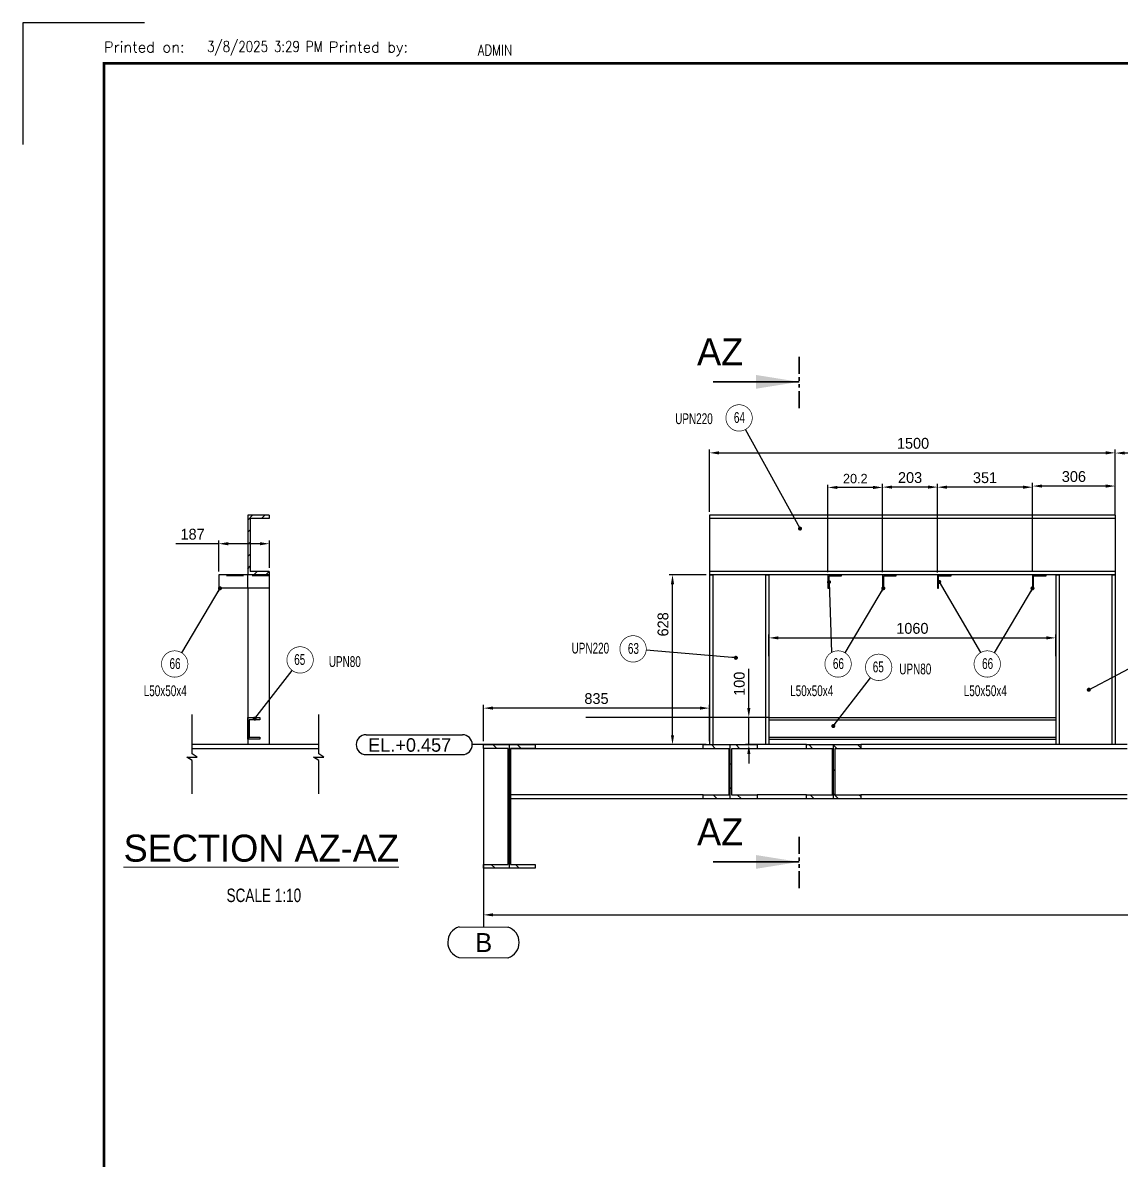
# Model space of a CAD drawing. Header units: millimetres. Extents: x 0 to 16187, y -20471 to 6290.
# Drawn here: x 12311.2 to 12717.2, y 5501 to 5921.5 of the extents above; entities that cross this region are included whole.
import ezdxf
from ezdxf.enums import TextEntityAlignment as Align

# ---------------------------------------------------------------- set-up
doc = ezdxf.new("R2010")
doc.units = ezdxf.units.MM
doc.header["$PDSIZE"] = -1
doc.linetypes.add('HIDDEN', pattern=[9.525, 6.35, -3.175])
doc.linetypes.add('PHANTOM', pattern=[12.7, 6.35, -1.27, 1.27, -1.27, 1.27, -1.27])
doc.layers.add('BORDER1', color=3, linetype='Continuous')
doc.layers.add('BORDER2', color=7, linetype='Continuous')
doc.styles.add('ROMANC', font='ROMANC', dxfattribs={"height": 5})
doc.styles.add('ROMAND-1', font='ic-romand.shx')
doc.styles.add('ROMANS', font='ROMANS.shx', dxfattribs={"width": 0.8})
doc.styles.add('ROMANT', font='ROMANT', dxfattribs={"height": 4})
doc.styles.add('SLDTEXTSTYLE0', font='TXT', dxfattribs={"width": 0.75})
doc.styles.add('SLDTEXTSTYLE2', font='TXT', dxfattribs={"width": 0.686449})
doc.dimstyles.new('AM_ISO', dxfattribs={"dimtxt": 3.5, "dimasz": 3.5, "dimexe": 1, "dimexo": 1, "dimgap": 1.5, "dimtad": 1, "dimdsep": 46, "dimtxsty": 'Standard', "dimcen": 0, "dimclrd": 1, "dimclre": 1, "dimclrt": 1, "dimadec": 0, "dimazin": 2, "dimtp": 0.1, "dimtm": 0.1, "dimtfac": 0.71, "dimtdec": 3, "dimtmove": 0, "dimatfit": 3, "dimfxl": 1, "dimlwd": -1, "dimlwe": -1, "dimarcsym": 1})
doc.dimstyles.new('AM_ISO$7', dxfattribs={"dimtxt": 3.5, "dimasz": 3.5, "dimexe": 1, "dimexo": 1, "dimgap": 1.5, "dimtad": 1, "dimtoh": 1, "dimdsep": 46, "dimtxsty": 'Standard', "dimcen": 0, "dimclrd": 1, "dimclre": 1, "dimclrt": 1, "dimadec": 0, "dimazin": 2, "dimtp": 0.1, "dimtm": 0.1, "dimtfac": 0.71, "dimtdec": 3, "dimtmove": 0, "dimatfit": 3, "dimfxl": 1, "dimlwd": -1, "dimlwe": -1, "dimarcsym": 1})
pattern_1 = [(135, (14483.0053, 5731.019), (-4.490128, -4.490128), [])]
pattern_2 = [(45, (-863.098, -21650.2644), (-2.24506403, 2.24506403), [])]

# ---------------------------------------------------------------- blocks, each defined once
blk = doc.blocks.new('*D3320')
at = {"color": 1, "linetype": 'ByBlock'}
for p, q in [((12563.76, 5717.43), (12550.11, 5717.43)), ((12551.36, 5658.13), (12551.36, 5713.93)), ((12563.76, 5654.63), (12550.11, 5654.63))]:
    blk.add_line(p, q, dxfattribs=at)
at = {"color": 1}
for points in [[(12551.94, 5713.93), (12550.77, 5713.93), (12551.36, 5717.43)], [(12550.77, 5658.13), (12551.94, 5658.13), (12551.36, 5654.63)]]:
    blk.add_solid(points, dxfattribs=at)
at = {"layer": 'Defpoints', "color": 0}
for p in [(12551.36, 5717.43), (12565.01, 5717.43), (12565.01, 5654.63)]:
    blk.add_point(p, dxfattribs=at)
at = {"color": 1, "insert": (12547.86, 5699.1), "char_height": 4, "attachment_point": 5, "rotation": 90}
blk.add_mtext('628', dxfattribs=at)
blk = doc.blocks.new('*D3321')
at = {"color": 1, "linetype": 'ByBlock'}
for p, q in [((12481.51, 5655.88), (12481.51, 5669.38)), ((12565.01, 5655.88), (12565.01, 5669.38)), ((12561.51, 5668.13), (12485.01, 5668.13))]:
    blk.add_line(p, q, dxfattribs=at)
at = {"color": 1}
for points in [[(12485.01, 5668.72), (12485.01, 5667.55), (12481.51, 5668.13)], [(12561.51, 5667.55), (12561.51, 5668.72), (12565.01, 5668.13)]]:
    blk.add_solid(points, dxfattribs=at)
at = {"layer": 'Defpoints', "color": 0}
for p in [(12481.51, 5668.13), (12481.51, 5654.63), (12565.01, 5654.63)]:
    blk.add_point(p, dxfattribs=at)
at = {"color": 1, "insert": (12523.26, 5671.63), "char_height": 4, "attachment_point": 5}
blk.add_mtext('835', dxfattribs=at)
blk = doc.blocks.new('*D3322')
at = {"color": 1, "linetype": 'ByBlock'}
for p, q in [((12565.01, 5740.68), (12565.01, 5763.74)), ((12568.51, 5762.49), (12711.51, 5762.49)), ((12715.01, 5740.68), (12715.01, 5763.74))]:
    blk.add_line(p, q, dxfattribs=at)
at = {"color": 1}
for points in [[(12568.51, 5763.08), (12568.51, 5761.91), (12565.01, 5762.49)], [(12711.51, 5761.91), (12711.51, 5763.08), (12715.01, 5762.49)]]:
    blk.add_solid(points, dxfattribs=at)
at = {"layer": 'Defpoints', "color": 0}
for p in [(12715.01, 5762.49), (12565.01, 5739.43), (12715.01, 5739.43)]:
    blk.add_point(p, dxfattribs=at)
at = {"color": 1, "insert": (12640.25, 5765.99), "char_height": 4, "attachment_point": 5}
blk.add_mtext('1500', dxfattribs=at)
blk = doc.blocks.new('*D3323')
at = {"color": 1, "linetype": 'ByBlock'}
for p, q in [((12481.51, 5651.93), (12481.51, 5590.46)), ((13112.91, 5651.93), (13112.91, 5590.46)), ((12485.01, 5591.71), (13109.41, 5591.71))]:
    blk.add_line(p, q, dxfattribs=at)
at = {"color": 1}
for points in [[(12485.01, 5592.29), (12485.01, 5591.13), (12481.51, 5591.71)], [(13109.41, 5591.13), (13109.41, 5592.29), (13112.91, 5591.71)]]:
    blk.add_solid(points, dxfattribs=at)
at = {"layer": 'Defpoints', "color": 0}
for p in [(12481.51, 5653.18), (13112.91, 5653.18), (13112.91, 5591.71)]:
    blk.add_point(p, dxfattribs=at)
at = {"color": 1, "insert": (12797.21, 5595.21), "char_height": 4, "attachment_point": 5}
blk.add_mtext('6314', dxfattribs=at)
blk = doc.blocks.new('A$7E9318A251333')
at = {"color": 1}
blk.add_line((13.2, 77.37), (13.2, 11.43), dxfattribs=at)
at = {"color": 1, "ltscale": 0.2}
blk.add_line((4.15, 11.48), (22.25, 11.39), dxfattribs=at)
at = {"color": 1, "linetype": 'Continuous', "lineweight": 25}
blk.add_line((4.14, 0.09), (22.29, 0.01), dxfattribs=at)
at = {"color": 1, "ltscale": 0.2}
for centre, radius, start, end in [((5.98, 5.79), 5.98, 107.869, 252.0246), ((20.4, 5.69), 5.99, 287.9651, 71.9697)]:
    blk.add_arc(centre, radius, start, end, dxfattribs=at)
at = {"color": 1, "linetype": 'Continuous', "lineweight": 25}
blk.add_text('B', height=7, rotation=359.9537, dxfattribs=at).set_placement((10.17, 2.17))
blk = doc.blocks.new('A$7E9319A1D3A3DF')
at = {"color": 7, "linetype": 'Continuous', "lineweight": 25}
for p, q in [((3.67, 7.35), (39.25, 7.35)), ((3.67, 0), (39.25, 0))]:
    blk.add_line(p, q, dxfattribs=at)
blk.add_line((94.91, 3.67), (42.92, 3.67))
for centre, start, end in [((3.67, 3.67), 90, 270), ((39.25, 3.67), 270, 90)]:
    blk.add_arc(centre, 3.67, start, end, dxfattribs=at)
blk.add_text('EL.+0.457', height=5, dxfattribs=at).set_placement((4.45, 1.05))
blk = doc.blocks.new('*D3379')
at = {"color": 1, "linetype": 'ByBlock'}
for p, q in [((12715.01, 5739.43), (12715.01, 5763.67)), ((13109.41, 5762.42), (12718.51, 5762.42)), ((13112.91, 5655.88), (13112.91, 5763.67))]:
    blk.add_line(p, q, dxfattribs=at)
at = {"color": 1}
for points in [[(12718.51, 5763), (12718.51, 5761.84), (12715.01, 5762.42)], [(13109.41, 5761.84), (13109.41, 5763), (13112.91, 5762.42)]]:
    blk.add_solid(points, dxfattribs=at)
at = {"layer": 'Defpoints', "color": 0}
for p in [(12715.01, 5762.42), (12715.01, 5738.18), (13112.91, 5654.63)]:
    blk.add_point(p, dxfattribs=at)
at = {"color": 1, "insert": (12913.96, 5765.92), "char_height": 4, "attachment_point": 5}
blk.add_mtext('3979', dxfattribs=at)
blk = doc.blocks.new('*D3482')
at = {"color": 1, "linetype": 'ByBlock'}
for p, q in [((12587.01, 5687.28), (12587.01, 5695.34)), ((12590.51, 5694.09), (12689.51, 5694.09)), ((12693.01, 5687.28), (12693.01, 5695.34))]:
    blk.add_line(p, q, dxfattribs=at)
at = {"color": 1}
for points in [[(12590.51, 5694.68), (12590.51, 5693.51), (12587.01, 5694.09)], [(12689.51, 5693.51), (12689.51, 5694.68), (12693.01, 5694.09)]]:
    blk.add_solid(points, dxfattribs=at)
at = {"layer": 'Defpoints', "color": 0}
for p in [(12693.01, 5694.09), (12587.01, 5686.03), (12693.01, 5686.03)]:
    blk.add_point(p, dxfattribs=at)
at = {"color": 1, "insert": (12640.01, 5697.59), "char_height": 4, "attachment_point": 5}
blk.add_mtext('1060', dxfattribs=at)
blk = doc.blocks.new('*U609')
at = {"layer": 'BORDER1', "color": 154, "true_color": 0x1859a9, "const_width": 1}
blk.add_lwpolyline([(1.81, 811), (1144, 811), (1144, 0), (0, 0), (0, 811)], close=True, dxfattribs=at)
at = {"layer": 'BORDER2'}
blk.add_lwpolyline([(15, 826), (-30, 826), (-30, 781)], dxfattribs=at)
at = {"layer": 'BORDER2', "style": 'ROMANS'}
blk.add_text('Printed on:                 Printed by:', height=4, dxfattribs=at).set_placement((0, 815))
at = {"layer": 'BORDER2', "char_height": 4, "attachment_point": 7, "style": 'ROMANS'}
for s, insert in [('3/8/2025 3:29 PM', (38.14, 813.89)), ('ADMIN', (138.14, 813.89))]:
    blk.add_mtext(s, dxfattribs=dict(at, insert=insert))
at = {"layer": 'BORDER2', "flags": 8}
for tag, height, style, p in [('REV-A', 3.24, 'ROMANS', (986.93, 140.25)), ('RE-A', 8.06, 'ROMANT', (1084.63, 7.17))]:
    blk.add_attdef(tag, text='', height=height, dxfattribs=dict(at, style=style)).set_placement(p, align=Align.CENTER)
at = {"layer": 'BORDER2', "style": 'ROMANS', "width": 3.830216}
blk.add_attdef('DATE-A', text='', height=3.24, dxfattribs=at).set_placement((995.51, 140.25), (1008.51, 140.25), align=Align.FIT)
at = {"layer": 'BORDER2'}
for tag, height, style, p in [('DRN-A', 3.24, 'ROMANS', (1018.38, 140.25)), ('CHD-A', 3.24, 'ROMANS', (1032.35, 140.25)), ('APD-A', 3.24, 'ROMANS', (1046.64, 140.25)), ('CONS_CONT_VEND', 4.2, 'ROMANC', (1061.39, 72.83))]:
    blk.add_attdef(tag, text='', height=height, dxfattribs=dict(at, style=style)).set_placement(p, align=Align.CENTER)
at = {"layer": 'BORDER2', "style": 'ROMANS', "width": 0.8}
for tag, p, height in [('1:X', (997.23, 122.55), 3.5), ('LOC', (1042.74, 122.55), 3.5), ('PROJ_NO', (1118.64, 122.55), 3.5), ('CONS_DRG_NO', (1011, 63), 3)]:
    blk.add_attdef(tag, p, '', height=height, dxfattribs=at)
at = {"layer": 'BORDER2', "lineweight": 30, "width": 0.8, "flags": 104}
blk.add_attdef('COMMENTS-A', text='', height=2.2, dxfattribs=at).set_placement((1055.21, 142.07), align=Align.MIDDLE_LEFT)
at = {"layer": 'BORDER2', "style": 'ROMANS', "width": 0.8}
for tag, p in [('PROJECT_TITLE_1', (1061.07, 55.35)), ('PROJECT_TITLE_2', (1061.07, 49.3))]:
    blk.add_attdef(tag, text='', height=3.5, dxfattribs=at).set_placement(p, align=Align.MIDDLE)
at = {"layer": 'BORDER2', "style": 'ROMANT', "width": 0.8}
for tag, p in [('DRG_TITLE_1', (1061.07, 36.31)), ('DRG_TITLE_2', (1061.07, 28.31)), ('DRG_TITLE_3', (1061.07, 20.31))]:
    blk.add_attdef(tag, text='', height=5, dxfattribs=at).set_placement(p, align=Align.CENTER)
at = {"layer": 'BORDER2', "style": 'ROMANT'}
for tag, p in [('AR', (995, 7.17)), ('PA', (1011.74, 7.17)), ('DC', (1028.45, 7.17)), ('TS', (1120.84, 7.17))]:
    blk.add_attdef(tag, p, '', height=8.06, dxfattribs=at)
for tag, p in [('SRNO', (1074.7, 7.17)), ('SH', (1115.8, 7.18))]:
    blk.add_attdef(tag, text='', height=8.06, dxfattribs=at).set_placement(p, align=Align.RIGHT)
at = {"layer": 'BORDER2', "style": 'ROMANS', "flags": 2}
blk.add_attdef('TB_VERSION', text='', height=2, dxfattribs=at).set_placement((1, -1), align=Align.TOP_LEFT)
blk = doc.blocks.new('*D5574')
at = {"color": 1, "linetype": 'ByBlock'}
for p, q in [((12684.41, 5718.68), (12684.41, 5751.47)), ((12711.51, 5750.22), (12687.91, 5750.22)), ((12715.01, 5740.68), (12715.01, 5751.47))]:
    blk.add_line(p, q, dxfattribs=at)
at = {"color": 1}
for points in [[(12687.91, 5750.8), (12687.91, 5749.64), (12684.41, 5750.22)], [(12711.51, 5749.64), (12711.51, 5750.8), (12715.01, 5750.22)]]:
    blk.add_solid(points, dxfattribs=at)
at = {"layer": 'Defpoints', "color": 0}
for p in [(12684.41, 5750.22), (12715.01, 5739.43), (12684.41, 5717.43)]:
    blk.add_point(p, dxfattribs=at)
at = {"color": 1, "insert": (12699.71, 5753.72), "char_height": 4, "attachment_point": 5}
blk.add_mtext('306', dxfattribs=at)
blk = doc.blocks.new('*D5575')
at = {"color": 1, "linetype": 'ByBlock'}
for p, q in [((12649.31, 5718.28), (12649.31, 5751.04)), ((12680.91, 5749.79), (12652.81, 5749.79)), ((12684.41, 5718.68), (12684.41, 5751.04))]:
    blk.add_line(p, q, dxfattribs=at)
at = {"color": 1}
for points in [[(12652.81, 5750.38), (12652.81, 5749.21), (12649.31, 5749.79)], [(12680.91, 5749.21), (12680.91, 5750.38), (12684.41, 5749.79)]]:
    blk.add_solid(points, dxfattribs=at)
at = {"layer": 'Defpoints', "color": 0}
for p in [(12649.31, 5749.79), (12649.31, 5717.03), (12684.41, 5717.43)]:
    blk.add_point(p, dxfattribs=at)
at = {"color": 1, "insert": (12666.86, 5753.29), "char_height": 4, "attachment_point": 5}
blk.add_mtext('351', dxfattribs=at)
blk = doc.blocks.new('*D5576')
at = {"color": 1, "linetype": 'ByBlock'}
for p, q in [((12629.01, 5718.68), (12629.01, 5751.08)), ((12645.81, 5749.83), (12632.51, 5749.83)), ((12649.31, 5718.68), (12649.31, 5751.08))]:
    blk.add_line(p, q, dxfattribs=at)
at = {"color": 1}
for points in [[(12632.51, 5750.42), (12632.51, 5749.25), (12629.01, 5749.83)], [(12645.81, 5749.25), (12645.81, 5750.42), (12649.31, 5749.83)]]:
    blk.add_solid(points, dxfattribs=at)
at = {"layer": 'Defpoints', "color": 0}
for p in [(12629.01, 5749.83), (12629.01, 5717.43), (12649.31, 5717.43)]:
    blk.add_point(p, dxfattribs=at)
at = {"color": 1, "insert": (12639.16, 5753.33), "char_height": 4, "attachment_point": 5}
blk.add_mtext('203', dxfattribs=at)
blk = doc.blocks.new('*D5577')
at = {"color": 1, "linetype": 'ByBlock'}
for p, q in [((12608.81, 5718.43), (12608.81, 5750.7)), ((12625.51, 5749.7), (12612.31, 5749.7)), ((12629.01, 5718.43), (12629.01, 5750.7))]:
    blk.add_line(p, q, dxfattribs=at)
at = {"color": 1}
for points in [[(12612.31, 5750.29), (12612.31, 5749.12), (12608.81, 5749.7)], [(12625.51, 5749.12), (12625.51, 5750.29), (12629.01, 5749.7)]]:
    blk.add_solid(points, dxfattribs=at)
at = {"layer": 'Defpoints', "color": 0}
for p in [(12608.81, 5749.7), (12608.81, 5717.43), (12629.01, 5717.43)]:
    blk.add_point(p, dxfattribs=at)
at = {"color": 1, "insert": (12618.91, 5752.95), "char_height": 3.5, "attachment_point": 5}
blk.add_mtext('20.2', dxfattribs=at)
blk = doc.blocks.new('*D5578')
at = {"color": 1, "linetype": 'ByBlock'}
for p, q in [((12383.65, 5728.9), (12367.81, 5728.9)), ((12383.65, 5718.68), (12383.65, 5730.15)), ((12398.85, 5728.9), (12387.15, 5728.9)), ((12402.35, 5719.93), (12402.35, 5730.15))]:
    blk.add_line(p, q, dxfattribs=at)
at = {"color": 1}
for points in [[(12387.15, 5729.49), (12387.15, 5728.32), (12383.65, 5728.9)], [(12398.85, 5728.32), (12398.85, 5729.49), (12402.35, 5728.9)]]:
    blk.add_solid(points, dxfattribs=at)
at = {"layer": 'Defpoints', "color": 0}
for p in [(12383.65, 5728.9), (12383.65, 5717.43), (12402.35, 5718.68)]:
    blk.add_point(p, dxfattribs=at)
at = {"color": 1, "insert": (12373.98, 5732.4), "char_height": 4, "attachment_point": 5}
blk.add_mtext('187', dxfattribs=at)
blk = doc.blocks.new('*D5579')
at = {"color": 1, "linetype": 'ByBlock'}
for p, q in [((12579.56, 5668.13), (12579.56, 5682.63)), ((12585.76, 5664.63), (12578.31, 5664.63)), ((12579.56, 5654.63), (12579.56, 5664.63)), ((12584.51, 5654.63), (12578.31, 5654.63)), ((12579.56, 5651.13), (12579.56, 5647.63))]:
    blk.add_line(p, q, dxfattribs=at)
at = {"color": 1}
for points in [[(12578.98, 5668.13), (12580.14, 5668.13), (12579.56, 5664.63)], [(12580.14, 5651.13), (12578.98, 5651.13), (12579.56, 5654.63)]]:
    blk.add_solid(points, dxfattribs=at)
at = {"layer": 'Defpoints', "color": 0}
for p in [(12579.56, 5664.63), (12587.01, 5664.63), (12585.76, 5654.63)]:
    blk.add_point(p, dxfattribs=at)
at = {"color": 1, "insert": (12576.06, 5677.13), "char_height": 4, "attachment_point": 5, "rotation": 90}
blk.add_mtext('100', dxfattribs=at)

msp = doc.modelspace()

# ---------------------------------------------------------------- hatches: boundary and pattern name
at = {"transparency": 33554687}
h = msp.add_hatch(dxfattribs=at)
h.set_pattern_fill('ANSI31', color=256)
h.set_pattern_definition(pattern_2)
h.paths.add_polyline_path([(12395.24664, 5718.67889), (12395.24664, 5738.17889), (12402.34664, 5738.17889), (12402.34664, 5739.42889), (12394.34664, 5739.42889), (12394.34664, 5717.42889), (12402.34664, 5717.42889), (12402.34664, 5718.67889)])
h.paths.add_polyline_path([(12368.31331, 5736.4047), (12379.64664, 5736.4047), (12379.64664, 5728.4047), (12368.31331, 5728.4047)], flags=9)
h = msp.add_hatch(dxfattribs=at)
h.set_pattern_fill('ANSI31', color=256)
h.set_pattern_definition(pattern_2)
h.paths.add_polyline_path([(12394.34664, 5664.62889), (12394.34664, 5656.62889), (12398.84664, 5656.62889), (12398.84664, 5657.42889), (12394.94664, 5657.42889), (12394.94664, 5663.82889), (12398.84664, 5663.82889), (12398.84664, 5664.62889)])
at = {"linetype": 'Continuous', "lineweight": 18}
h = msp.add_hatch(dxfattribs=at)
h.set_pattern_fill('ANSI31', scale=2, angle=90, style=0)
h.set_pattern_definition(pattern_1)
h.paths.add_polyline_path([(12481.50611, 5608.92889), (12491.02611, 5608.92889), (12491.02611, 5654.62889), (12481.50611, 5654.62889), (12481.50611, 5653.17889), (12490.57611, 5653.17889), (12490.57611, 5610.37889), (12481.50611, 5610.37889)], flags=0)
h = msp.add_hatch(dxfattribs=at)
h.set_pattern_fill('ANSI31', scale=2, angle=90, style=0)
h.set_pattern_definition(pattern_1)
h.paths.add_polyline_path([(12500.54611, 5608.92889), (12500.54611, 5610.37889), (12491.47611, 5610.37889), (12491.47611, 5653.17889), (12500.54611, 5653.17889), (12500.54611, 5654.62889), (12491.02611, 5654.62889), (12491.02611, 5608.92889)], flags=0)
h = msp.add_hatch(dxfattribs=at)
h.set_pattern_fill('ANSI31', scale=2, angle=90, style=0)
h.set_pattern_definition(pattern_1)
h.paths.add_polyline_path([(12572.70611, 5654.62889), (12562.70611, 5654.62889), (12562.70611, 5653.12889), (12572.25611, 5653.12889), (12572.25611, 5636.12889), (12562.70611, 5636.12889), (12562.70611, 5634.62889), (12572.70611, 5634.62889)], flags=0)
h = msp.add_hatch(dxfattribs=at)
h.set_pattern_fill('ANSI31', scale=2, angle=90, style=0)
h.set_pattern_definition(pattern_1)
h.paths.add_polyline_path([(12582.70611, 5654.62889), (12572.70611, 5654.62889), (12572.70611, 5634.62889), (12582.70611, 5634.62889), (12582.70611, 5636.12889), (12573.15611, 5636.12889), (12573.15611, 5653.12889), (12582.70611, 5653.12889)], flags=0)
h = msp.add_hatch(dxfattribs=at)
h.set_pattern_fill('ANSI31', scale=2, angle=90, style=0)
h.set_pattern_definition(pattern_1)
h.paths.add_polyline_path([(12610.45611, 5653.12889), (12610.45611, 5636.12889), (12600.90611, 5636.12889), (12600.90611, 5634.62889), (12610.90611, 5634.62889), (12610.90611, 5654.62889), (12600.90611, 5654.62889), (12600.90611, 5653.12889)], flags=0)
h = msp.add_hatch(dxfattribs=at)
h.set_pattern_fill('ANSI31', scale=2, angle=90, style=0)
h.set_pattern_definition(pattern_1)
h.paths.add_polyline_path([(12620.90611, 5654.62889), (12610.90611, 5654.62889), (12610.90611, 5634.62889), (12620.90611, 5634.62889), (12620.90611, 5636.12889), (12611.35611, 5636.12889), (12611.35611, 5653.12889), (12620.90611, 5653.12889)], flags=0)

# ---------------------------------------------------------------- linework, layer by layer
at = {"color": 7, "linetype": 'PHANTOM', "lineweight": 35}
for p, q in [((12598.14214, 5798.03634), (12598.14214, 5778.47078)), ((12598.14214, 5620.56334), (12598.14214, 5600.99778))]:
    msp.add_line(p, q, dxfattribs=at)
at = {"color": 7, "linetype": 'Continuous', "lineweight": 35}
for p, q in [((12566.39214, 5788.7405), (12598.14214, 5788.7405)), ((12566.39214, 5611.2675), (12598.14214, 5611.2675))]:
    msp.add_line(p, q, dxfattribs=at)
at = {"color": 7, "linetype": 'Continuous', "lineweight": 25}
for p, q in [((12402.34664, 5739.42889), (12394.34664, 5739.42889)), ((12402.34664, 5738.17889), (12395.24664, 5738.17889)), ((12715.00611, 5739.42889), (12565.00611, 5739.42889)), ((12565.00611, 5739.42889), (12565.00611, 5738.17889)), ((12715.00611, 5738.17889), (12565.00611, 5738.17889)), ((12565.00611, 5738.17889), (12565.00611, 5718.67889)), ((12715.00611, 5739.42889), (12715.00611, 5738.17889)), ((12715.00611, 5738.17889), (12715.00611, 5718.67889)), ((12402.34664, 5717.42889), (12383.64664, 5717.42889)), ((12402.34664, 5718.67889), (12395.24664, 5718.67889)), ((12715.00611, 5718.67889), (12565.00611, 5718.67889)), ((12565.00611, 5718.67889), (12565.00611, 5717.42889)), ((12715.00611, 5717.42889), (12565.00611, 5717.42889)), ((12565.00611, 5717.42889), (12566.25611, 5717.42889)), ((12565.00611, 5717.42889), (12565.00611, 5654.62889)), ((12566.25611, 5717.42889), (12566.25611, 5654.62889)), ((12585.75611, 5717.42889), (12585.75611, 5654.62889)), ((12585.75611, 5717.42889), (12587.00611, 5717.42889)), ((12587.00611, 5717.42889), (12587.00611, 5654.62889)), ((12608.80611, 5717.42889), (12608.80611, 5712.42889)), ((12613.80611, 5717.42889), (12608.80611, 5717.42889)), ((12609.20611, 5717.02889), (12613.80611, 5717.02889)), ((12609.20611, 5712.42889), (12609.20611, 5717.02889)), ((12613.80611, 5717.02889), (12613.80611, 5717.42889)), ((12634.00611, 5717.42889), (12629.00611, 5717.42889)), ((12629.00611, 5717.42889), (12629.00611, 5712.42889)), ((12629.40611, 5717.02889), (12634.00611, 5717.02889)), ((12629.40611, 5712.42889), (12629.40611, 5717.02889)), ((12634.00611, 5717.02889), (12634.00611, 5717.42889)), ((12649.30611, 5717.42889), (12649.30611, 5712.42889)), ((12654.30611, 5717.42889), (12649.30611, 5717.42889)), ((12649.70611, 5717.02889), (12654.30611, 5717.02889)), ((12649.70611, 5712.42889), (12649.70611, 5717.02889)), ((12654.30611, 5717.02889), (12654.30611, 5717.42889)), ((12684.40611, 5717.42889), (12684.40611, 5712.42889)), ((12689.40611, 5717.42889), (12684.40611, 5717.42889)), ((12684.80611, 5717.02889), (12689.40611, 5717.02889)), ((12684.80611, 5712.42889), (12684.80611, 5717.02889)), ((12689.40611, 5717.02889), (12689.40611, 5717.42889)), ((12693.00611, 5717.42889), (12693.00611, 5654.62889)), ((12693.00611, 5717.42889), (12694.25611, 5717.42889)), ((12694.25611, 5717.42889), (12694.25611, 5654.62889)), ((12713.75611, 5717.42889), (12713.75611, 5654.62889)), ((12713.75611, 5717.42889), (12715.00611, 5717.42889)), ((12715.00611, 5718.67889), (12715.00611, 5717.42889)), ((12715.00611, 5717.42889), (12715.00611, 5654.62889)), ((12608.80611, 5712.42889), (12609.20611, 5712.42889)), ((12629.00611, 5712.42889), (12629.40611, 5712.42889)), ((12649.30611, 5712.42889), (12649.70611, 5712.42889)), ((12684.40611, 5712.42889), (12684.80611, 5712.42889)), ((12394.34664, 5664.62889), (12398.84664, 5664.62889)), ((12394.34664, 5656.62889), (12394.34664, 5664.62889)), ((12398.84664, 5664.62889), (12398.84664, 5663.82889)), ((12587.00611, 5664.62889), (12693.00611, 5664.62889)), ((12398.84664, 5663.82889), (12394.94664, 5663.82889)), ((12394.94664, 5663.82889), (12394.94664, 5657.42889)), ((12587.00611, 5663.82889), (12693.00611, 5663.82889)), ((12398.84664, 5656.62889), (12394.34664, 5656.62889)), ((12394.94664, 5657.42889), (12398.84664, 5657.42889)), ((12398.84664, 5657.42889), (12398.84664, 5656.62889)), ((12587.00611, 5657.42889), (12693.00611, 5657.42889)), ((12587.00611, 5656.62889), (12693.00611, 5656.62889)), ((12481.50611, 5653.17889), (12481.50611, 5654.62889)), ((12481.50611, 5654.62889), (12491.02611, 5654.62889)), ((12490.57611, 5653.17889), (12481.50611, 5653.17889)), ((12490.57611, 5610.37889), (12490.57611, 5653.17889)), ((12491.02611, 5654.62889), (12491.02611, 5608.92889)), ((12491.02611, 5654.62889), (12500.54611, 5654.62889)), ((12500.54611, 5653.17889), (12491.47611, 5653.17889)), ((12491.47611, 5653.17889), (12491.47611, 5610.37889)), ((12500.54611, 5653.12889), (12491.47611, 5653.12889)), ((12500.54611, 5654.62889), (12500.54611, 5653.17889)), ((12562.70611, 5654.62889), (12500.54611, 5654.62889)), ((12500.54611, 5653.12889), (12500.54611, 5653.17889)), ((12562.70611, 5653.12889), (12500.54611, 5653.12889)), ((12562.70611, 5653.12889), (12562.70611, 5654.62889)), ((12562.70611, 5654.62889), (12572.70611, 5654.62889)), ((12572.25611, 5653.12889), (12562.70611, 5653.12889)), ((12572.25611, 5636.12889), (12572.25611, 5653.12889)), ((12572.70611, 5634.62889), (12572.70611, 5654.62889)), ((12572.70611, 5654.62889), (12582.70611, 5654.62889)), ((12582.70611, 5653.12889), (12573.15611, 5653.12889)), ((12573.15611, 5653.12889), (12573.15611, 5636.12889)), ((12582.70611, 5654.62889), (12582.70611, 5653.12889)), ((12600.90611, 5654.62889), (12582.70611, 5654.62889)), ((12600.90611, 5653.12889), (12582.70611, 5653.12889)), ((12600.90611, 5653.12889), (12600.90611, 5654.62889)), ((12600.90611, 5654.62889), (12610.90611, 5654.62889)), ((12610.45611, 5653.12889), (12600.90611, 5653.12889)), ((12610.45611, 5636.12889), (12610.45611, 5653.12889)), ((12610.90611, 5634.62889), (12610.90611, 5654.62889)), ((12610.90611, 5654.62889), (12620.90611, 5654.62889)), ((12620.90611, 5653.12889), (12611.35611, 5653.12889)), ((12611.35611, 5653.12889), (12611.35611, 5636.12889)), ((12620.90611, 5654.62889), (12620.90611, 5653.12889)), ((12719.40611, 5654.62889), (12620.90611, 5654.62889)), ((12719.40611, 5653.12889), (12620.90611, 5653.12889)), ((12562.70611, 5636.12889), (12491.47611, 5636.12889)), ((12562.70611, 5634.62889), (12562.70611, 5636.12889)), ((12562.70611, 5636.12889), (12572.25611, 5636.12889)), ((12573.15611, 5636.12889), (12582.70611, 5636.12889)), ((12582.70611, 5636.12889), (12582.70611, 5634.62889)), ((12600.90611, 5636.12889), (12582.70611, 5636.12889)), ((12600.90611, 5636.12889), (12610.45611, 5636.12889)), ((12600.90611, 5634.62889), (12600.90611, 5636.12889)), ((12611.35611, 5636.12889), (12620.90611, 5636.12889)), ((12620.90611, 5636.12889), (12620.90611, 5634.62889)), ((12719.40611, 5636.12889), (12620.90611, 5636.12889)), ((12562.70611, 5634.62889), (12491.47611, 5634.62889)), ((12572.70611, 5634.62889), (12562.70611, 5634.62889)), ((12582.70611, 5634.62889), (12572.70611, 5634.62889)), ((12600.90611, 5634.62889), (12582.70611, 5634.62889)), ((12610.90611, 5634.62889), (12600.90611, 5634.62889)), ((12620.90611, 5634.62889), (12610.90611, 5634.62889)), ((12719.40611, 5634.62889), (12620.90611, 5634.62889)), ((12481.50611, 5608.92889), (12481.50611, 5610.37889)), ((12481.50611, 5610.37889), (12490.57611, 5610.37889)), ((12491.47611, 5610.37889), (12500.54611, 5610.37889)), ((12500.54611, 5610.37889), (12500.54611, 5608.92889)), ((12491.02611, 5608.92889), (12481.50611, 5608.92889)), ((12500.54611, 5608.92889), (12491.02611, 5608.92889))]:
    msp.add_line(p, q, dxfattribs=at)
for p, q in [((12394.34664, 5739.42889), (12394.34664, 5717.42889)), ((12395.24664, 5738.17889), (12395.24664, 5718.67889)), ((12402.34664, 5739.42889), (12402.34664, 5738.17889)), ((12383.64664, 5717.42889), (12383.64664, 5712.42889)), ((12402.34664, 5717.42889), (12394.34664, 5717.42889)), ((12402.34664, 5718.67889), (12402.34664, 5717.42889)), ((12402.34664, 5717.42889), (12402.34664, 5712.42889)), ((12402.34664, 5712.42889), (12383.64664, 5712.42889)), ((12394.34664, 5712.42889), (12394.34664, 5654.62889)), ((12402.34664, 5712.42889), (12402.34664, 5654.62889)), ((12373.85953, 5651.28745), (12373.85953, 5665.71937)), ((12420.59255, 5651.28745), (12420.59255, 5665.71937)), ((12587.00611, 5664.62889), (12519.29942, 5664.62889)), ((12420.59255, 5654.62889), (12373.85953, 5654.62889)), ((12420.59255, 5653.12889), (12373.85953, 5653.12889)), ((12373.85953, 5648.71898), (12371.892, 5650.03298)), ((12371.892, 5650.03298), (12375.72748, 5650.03298)), ((12375.72748, 5650.03298), (12373.85953, 5651.28745)), ((12373.85953, 5636.41639), (12373.85953, 5648.71898)), ((12420.59255, 5648.71898), (12418.62502, 5650.03298)), ((12418.62502, 5650.03298), (12422.46049, 5650.03298)), ((12422.46049, 5650.03298), (12420.59255, 5651.28745)), ((12420.59255, 5636.41639), (12420.59255, 5648.71898))]:
    msp.add_line(p, q)
at = {"color": 2, "linetype": 'HIDDEN'}
for p, q in [((12402.34664, 5717.02889), (12383.64664, 5717.02889)), ((12394.34664, 5712.42889), (12394.34664, 5717.42889))]:
    msp.add_line(p, q, dxfattribs=at)
at = {"color": 4}
for points in [[(12580.8367, 5775.40821, 0.25, 0.25, 1), (12571.0867, 5775.40821, 0.25, 0.25, 1)], [(12541.65563, 5690.03176, 0.25, 0.25, 1), (12531.90563, 5690.03176, 0.25, 0.25, 1)], [(12372.24389, 5684.44402, 0.25, 0.25, 1), (12362.49389, 5684.44402, 0.25, 0.25, 1)], [(12408.84675, 5685.94961, 0.25, 0.25, -1), (12418.59675, 5685.94961, 0.25, 0.25, -1)], [(12617.4248, 5684.44402, 0.25, 0.25, 1), (12607.6748, 5684.44402, 0.25, 0.25, 1)], [(12672.5609, 5684.44402, 0.25, 0.25, 1), (12662.8109, 5684.44402, 0.25, 0.25, 1)], [(12622.67581, 5683.21214, 0.25, 0.25, -1), (12632.42581, 5683.21214, 0.25, 0.25, -1)]]:
    msp.add_lwpolyline(points, format="xyseb", close=True, dxfattribs=at)
at = {"color": 7, "linetype": 'Continuous', "lineweight": 35}
for points in [[(12598.14214, 5788.7405), (12582.26714, 5791.2805), (12582.26714, 5786.2005)], [(12598.14214, 5611.2675), (12582.26714, 5613.8075), (12582.26714, 5608.7275)]]:
    msp.add_solid(points, dxfattribs=at)

# ---------------------------------------------------------------- block references
for name, p in [('A$7E9319A1D3A3DF', (12434.43614, 5650.95389)), ('A$7E9318A251333', (12468.30461, 5575.8091))]:
    msp.add_blockref(name, p)
at = {"layer": 'BORDER1'}
msp.add_blockref('*U609', (12341.21526, 5095.49056), dxfattribs=at)

# ---------------------------------------------------------------- texts
at = {"color": 4, "style": 'SLDTEXTSTYLE2', "width": 0.686449}
for s, p in [('UPN220', (12552.34801, 5773.12401)), ('UPN220', (12514.05375, 5688.30882)), ('UPN80', (12424.32841, 5683.33799)), ('UPN80', (12635.17156, 5680.60051)), ('L50x50x4', (12355.91661, 5672.55198)), ('L50x50x4', (12594.84424, 5672.55198)), ('L50x50x4', (12659.00045, 5672.55198))]:
    msp.add_text(s, height=4, dxfattribs=at).set_placement(p)
for s, p in [('64', (12576.09488, 5775.56259)), ('63', (12536.91381, 5690.18614)), ('66', (12367.50207, 5684.59839)), ('65', (12413.58857, 5686.10399)), ('66', (12612.68297, 5684.59839)), ('65', (12627.41763, 5683.36651)), ('66', (12667.81908, 5684.59839))]:
    msp.add_text(s, height=4, dxfattribs=at).set_placement(p, align=Align.MIDDLE_CENTER)
at = {"color": 7, "lineweight": 0, "style": 'ROMAND-1'}
msp.add_text('%%USECTION AZ-AZ', height=10, dxfattribs=at).set_placement((12348.48984, 5611.36702))
at = {"color": 7, "char_height": 10, "attachment_point": 1, "style": 'ROMAND-1'}
for insert in [(12560.4314, 5804.87896), (12560.4314, 5627.40596)]:
    msp.add_mtext('AZ', dxfattribs=dict(at, insert=insert))
at = {"color": 7, "linetype": 'Continuous', "lineweight": 0, "insert": (12400.31886, 5601.42383), "char_height": 5, "attachment_point": 2, "style": 'SLDTEXTSTYLE0'}
msp.add_mtext('SCALE 1:10', dxfattribs=at)

# ---------------------------------------------------------------- dimensions: what is measured, and where the dimension line sits
for base, p1, p2, picture, middle in [((12715.00611, 5762.49365), (12565.00611, 5739.42889), (12715.00611, 5739.42889), '*D3322', (12640.25317, 5762.49365)), ((12383.64664, 5728.9047), (12402.34664, 5718.67889), (12383.64664, 5717.42889), '*D5578', (12373.97997, 5728.9047)), ((13112.90611, 5591.70975), (12481.50611, 5653.17889), (13112.90611, 5653.17889), '*D3323', (12797.20611, 5591.70975))]:
    dim = msp.add_linear_dim(base=base, p1=p1, p2=p2, dimstyle='AM_ISO', override={"dimtxt": 4, "dimexe": 1.25, "dimexo": 1.25, "dimlfac": 10})
    dim.commit()
    dim.dimension.update_dxf_attribs({"geometry": picture, "text_midpoint": middle, "dimtype": 160})
for base, p1, p2, picture, middle in [((12715.00611, 5762.41915), (13112.90611, 5654.62889), (12715.00611, 5738.17889), '*D3379', (12913.95611, 5765.91915)), ((12629.00611, 5749.83205), (12649.30611, 5717.42889), (12629.00611, 5717.42889), '*D5576', (12639.15611, 5753.33205)), ((12649.30611, 5749.79372), (12684.40611, 5717.42889), (12649.30611, 5717.02889), '*D5575', (12666.85611, 5753.29372)), ((12684.40611, 5750.21875), (12715.00611, 5739.42889), (12684.40611, 5717.42889), '*D5574', (12699.70611, 5753.71875)), ((12693.00611, 5694.09175), (12587.00611, 5686.02889), (12693.00611, 5686.02889), '*D3482', (12640.00611, 5697.59175)), ((12481.50611, 5668.13169), (12565.00611, 5654.62889), (12481.50611, 5654.62889), '*D3321', (12523.25611, 5671.63169))]:
    dim = msp.add_linear_dim(base=base, p1=p1, p2=p2, dimstyle='AM_ISO', override={"dimtxt": 4, "dimexe": 1.25, "dimexo": 1.25, "dimlfac": 10})
    dim.commit()
    dim.dimension.update_dxf_attribs({"geometry": picture, "text_midpoint": middle})
dim = msp.add_linear_dim(base=(12608.80611, 5749.70347), p1=(12629.00611, 5717.42889), p2=(12608.80611, 5717.42889), dimstyle='AM_ISO')
dim.commit()
dim.dimension.update_dxf_attribs({"geometry": '*D5577', "text_midpoint": (12618.90611, 5752.95347)})
dim = msp.add_linear_dim(base=(12551.3581, 5717.42889), p1=(12565.00611, 5654.62889), p2=(12565.00611, 5717.42889), angle=90, dimstyle='AM_ISO', override={"dimtxt": 4, "dimexe": 1.25, "dimexo": 1.25, "dimlfac": 10})
dim.commit()
dim.dimension.update_dxf_attribs({"geometry": '*D3320', "text_midpoint": (12551.3581, 5699.09596), "dimtype": 160})
dim = msp.add_linear_dim(base=(12579.55923, 5664.62889), p1=(12585.75611, 5654.62889), p2=(12587.00611, 5664.62889), angle=90, dimstyle='AM_ISO', override={"dimtxt": 4, "dimexe": 1.25, "dimexo": 1.25, "dimlfac": 10})
dim.commit()
dim.dimension.update_dxf_attribs({"geometry": '*D5579', "text_midpoint": (12576.05923, 5677.12889)})

# ---------------------------------------------------------------- leaders
at = {"color": 4}
for points in [[(12598.48922, 5734.51418), (12578.31393, 5771.13824)], [(12609.20611, 5714.72889), (12610.08707, 5688.65122)], [(12649.92629, 5714.78366), (12665.22317, 5688.65122)], [(12384.0891, 5712.42889), (12369.86928, 5688.62895)], [(12629.27, 5712.42889), (12615.05018, 5688.62895)], [(12684.40611, 5712.42889), (12670.18629, 5688.62895)], [(12574.79435, 5686.72531), (12541.63729, 5689.60933)], [(12705.21787, 5674.92833), (12738.91024, 5692.69071)], [(12396.94266, 5664.23541), (12410.74095, 5682.09209)], [(12610.77173, 5661.49794), (12624.57001, 5679.35462)]]:
    msp.add_leader(points, dimstyle='AM_ISO$7', override={"dimasz": 1.5, "dimldrblk": 'Dot'}, dxfattribs=at)

doc.saveas('drawing.dxf')
